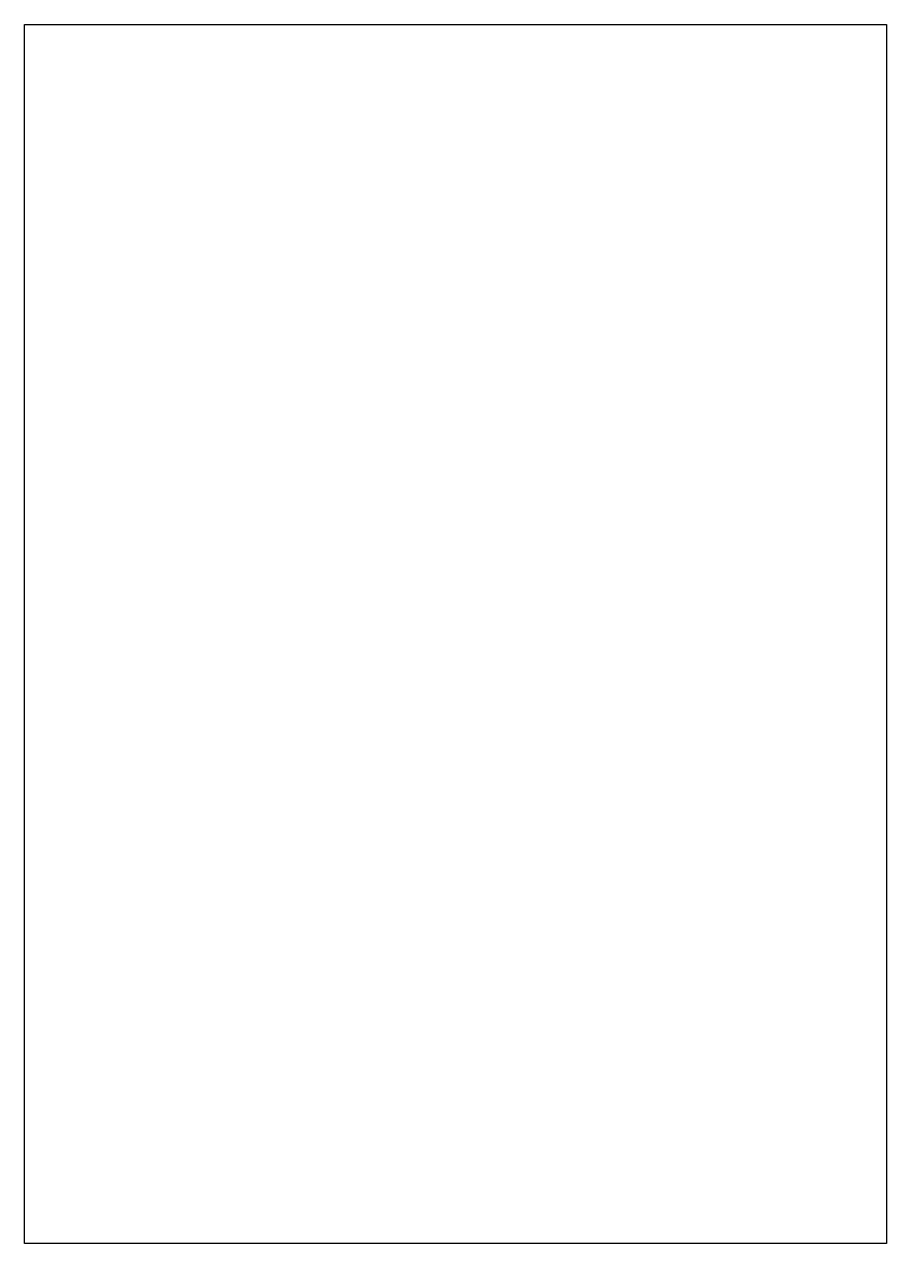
# Paper-space layout '10_Задание на электроснабжение 1' of a CAD drawing. Header units: millimetres. Extents: x 0 to 210, y 0 to 297.
# The model-space entities are those that its viewports show. They can reach past a viewport. Long polylines and large blocks are cut down to what shows.
import ezdxf

# ---------------------------------------------------------------- set-up
doc = ezdxf.new("R2010")
doc.units = ezdxf.units.MM
doc.layers.add('print', color=5, linetype='Continuous', plot=False)

msp = doc.modelspace()

# ---------------------------------------------------------------- linework, layer by layer
at = {"layer": 'print'}
msp.add_lwpolyline([(0, -581400), (42000, -581400), (42000, -640800), (0, -640800)], close=True, dxfattribs=at)

psp = doc.layouts.new('10_Задание на электроснабжение 1')

# ---------------------------------------------------------------- viewports
at = {"layer": 'print'}
psp.add_viewport(center=(105, 148.5), size=(210, 297), view_center_point=(21000, -611100), view_height=59400, dxfattribs=at)

doc.saveas('drawing.dxf')
